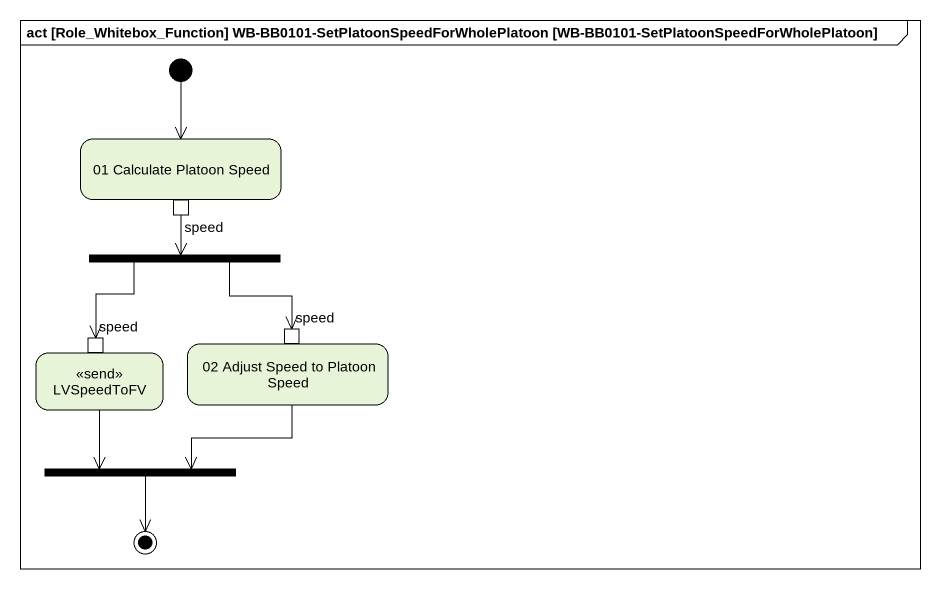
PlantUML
@startuml
mainframe act [Role_Whitebox_Function] WB-BB0101-SetPlatoonSpeedForWholePlatoon [WB-BB0101-SetPlatoonSpeedForWholePlatoon]
hide empty description
state "01 Calculate Platoon Speed" as s01_Calculate_Platoon_Speed {
  state speed <<outputPin>>
}
state fork1 <<fork>>
state LVSpeedToFV <<send>> {
  state "speed" as speed_2 <<inputPin>>
}
state "02 Adjust Speed to Platoon Speed" as s02_Adjust_Speed_to_Platoon {
  state "speed" as speed_3 <<inputPin>>
}
state fork2 <<join>>
[*] --> s01_Calculate_Platoon_Speed
speed --> fork1
fork1 --> speed_2
fork1 --> speed_3
LVSpeedToFV --> fork2
s02_Adjust_Speed_to_Platoon --> fork2
fork2 --> [*]
@enduml
